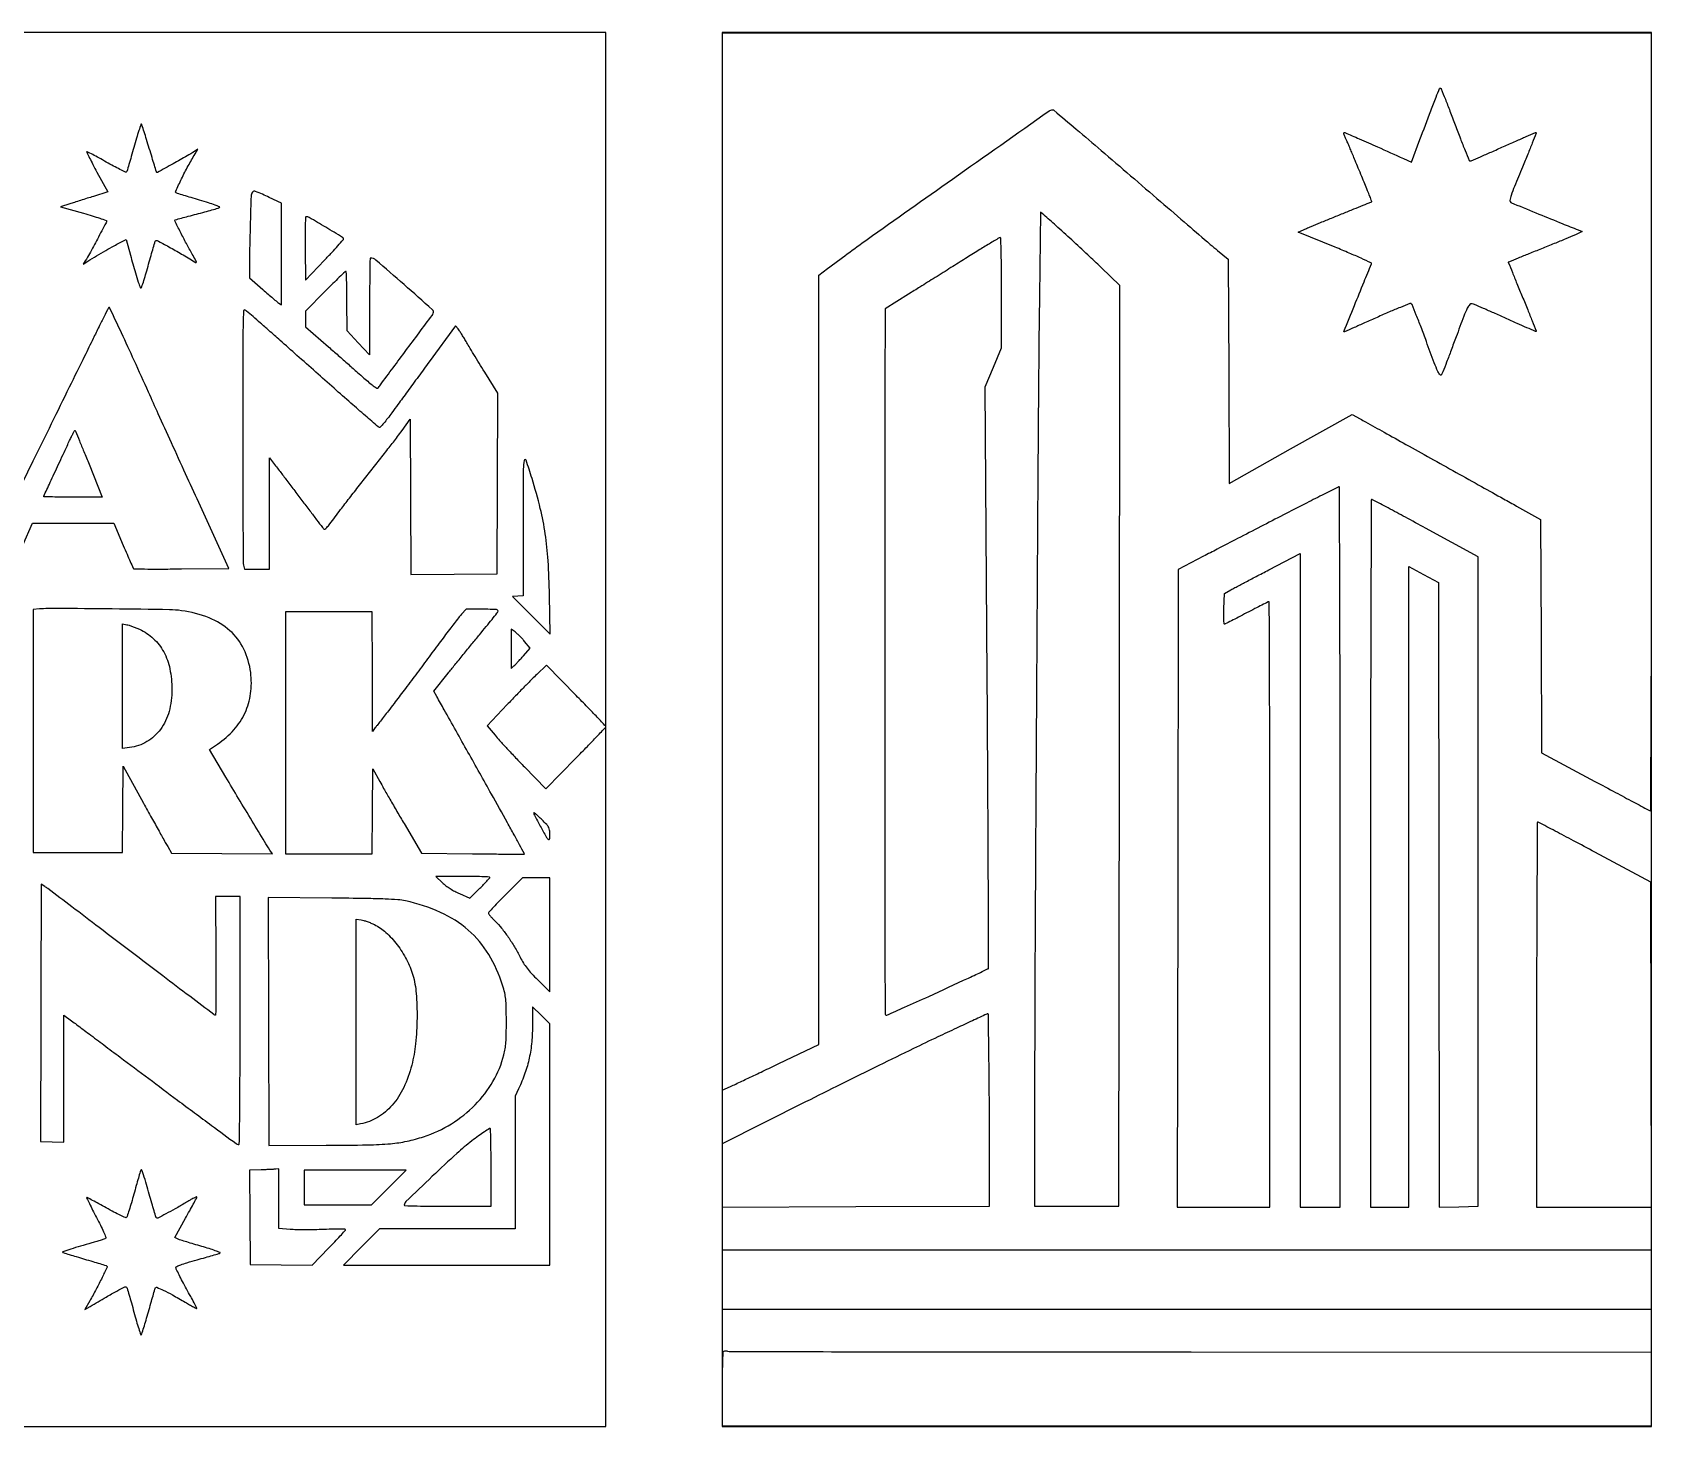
# Model space of a CAD drawing. Header units: millimetres. Extents: x 8 to 202, y 10 to 284.
# Drawn here: x 122.8 to 192.5, y 224 to 284 of the extents above; entities that cross this region are included whole.
import ezdxf

# ---------------------------------------------------------------- set-up
doc = ezdxf.new("R2010")
doc.units = ezdxf.units.MM
doc.layers.add('CUT', color=1, linetype='Continuous')
doc.layers.add('ENGRAVE', color=7, linetype='Continuous')

msp = doc.modelspace()

# ---------------------------------------------------------------- linework, layer by layer
at = {"layer": 'CUT'}
for points in [[(107.5, 224), (147.5, 224), (147.5, 284), (107.5, 284)], [(152.5, 224), (192.5, 224), (192.5, 284), (152.5, 284)]]:
    msp.add_lwpolyline(points, close=True, dxfattribs=at)
at = {"layer": 'ENGRAVE'}
for points in [[(152.5, 261.22), (152.5, 238.475), (152.861, 238.637, 0.004312), (153.087, 238.742, 0.000439), (153.62, 238.994, 0.000549), (154.256, 239.295, 0.000438), (154.94, 239.622), (156.658, 240.444), (156.658, 256.995), (156.658, 273.546), (157.036, 273.833, -0.007678), (158.748, 275.091, -0.001019), (162.414, 277.688, -0.000083), (166.568, 280.617, -0.154713), (166.724, 280.667, -0.176982), (166.78, 280.646, -0.0002), (167.742, 279.834, -0.001803), (168.818, 278.918, -0.001103), (170.081, 277.831, 0.000315), (171.37, 276.717, 0.000432), (172.531, 275.718, 0.000275), (173.508, 274.878, 0.005175), (173.818, 274.618), (174.277, 274.241), (174.299, 269.413), (174.321, 264.586), (176.967, 266.073), (179.613, 267.561), (179.957, 267.368, 0.000333), (180.194, 267.236, 0.000016), (180.987, 266.793, 0.000026), (181.929, 266.268, 0.000019), (182.981, 265.682, -0.000047), (184.083, 265.067, -0.000048), (185.177, 264.457, -0.000046), (186.127, 263.927, -0.0002), (186.692, 263.611), (187.723, 263.034), (187.742, 258.019), (187.76, 253.003), (190.063, 251.766, 0.000401), (190.951, 251.29, 0.000643), (191.71, 250.886, 0.000104), (192.383, 250.528, 0.038956), (192.434, 250.506, 0.51401), (192.465, 250.529, 0.000029), (192.483, 254.836, 0.000714), (192.496, 260.038, 0.000279), (192.5, 267.225), (192.5, 283.966), (172.5, 283.966), (152.5, 283.966)], [(184.046, 280.019, 0.00333), (184.272, 279.424, 0.00544), (184.473, 278.923, 0.001266), (184.654, 278.49, 0.302118), (184.688, 278.467, 0.101444), (184.734, 278.477, 0.000618), (185.136, 278.649, 0.00252), (185.595, 278.85, 0.001599), (186.127, 279.087, -0.002074), (186.656, 279.323, -0.003415), (187.106, 279.518, -0.000502), (187.505, 279.687, -0.305172), (187.528, 279.682, -0.29859), (187.533, 279.659, -0.000454), (187.366, 279.237, -0.003231), (187.174, 278.761, -0.001963), (186.942, 278.201, 0.002152), (186.597, 277.37, 0.01777), (186.455, 276.987, 0.037353), (186.401, 276.77, 0.323249), (186.442, 276.686, 0.024915), (186.572, 276.625, 0.000191), (187.649, 276.183, 0.000798), (188.656, 275.773, 0.002456), (189.338, 275.5), (189.51, 275.432), (189.338, 275.342, -0.021866), (189.218, 275.285, -0.001037), (188.803, 275.112, -0.001702), (188.31, 274.91, -0.001223), (187.758, 274.687, 0.000283), (187.217, 274.469, 0.000466), (186.759, 274.285, 0.000029), (186.348, 274.118, 0.075569), (186.337, 274.112, 0.32818), (186.334, 274.102, 0.000086), (186.508, 273.672, 0.001429), (186.703, 273.195, 0.00086), (186.936, 272.629, -0.001692), (187.169, 272.062, -0.00279), (187.362, 271.582, -0.00034), (187.53, 271.154, -0.298231), (187.526, 271.133, -0.306541), (187.505, 271.129, -0.000436), (187.131, 271.29, -0.003185), (186.711, 271.474, -0.001932), (186.215, 271.697, 0.001817), (185.71, 271.924, 0.002598), (185.261, 272.122, 0.001417), (184.88, 272.285, 0.039363), (184.777, 272.32, 0.281761), (184.673, 272.287, 0.066826), (184.568, 272.129, 0.022235), (184.419, 271.784, 0.001949), (184.086, 270.894, -0.001136), (183.872, 270.321, -0.001612), (183.68, 269.813, -0.000902), (183.515, 269.385, -0.023444), (183.465, 269.272, -0.527308), (183.396, 269.262, -0.076731), (183.303, 269.403, -0.018604), (183.148, 269.775, -0.001743), (182.806, 270.704, 0.003338), (182.578, 271.316, 0.005297), (182.373, 271.837, 0.001519), (182.19, 272.285, 0.199188), (182.149, 272.326, 0.194714), (182.091, 272.327, 0.001824), (181.687, 272.166, 0.005779), (181.221, 271.972, 0.003665), (180.683, 271.735, -0.000559), (180.148, 271.497, -0.000913), (179.694, 271.296, -0.000082), (179.287, 271.117, -0.103964), (179.27, 271.113, -0.531188), (179.262, 271.125, -0.000047), (179.712, 272.243, -0.001232), (180.125, 273.262, -0.002728), (180.446, 274.037, 0.402687), (180.431, 274.076, 0.001946), (179.998, 274.277, 0.006975), (179.49, 274.502, 0.004184), (178.88, 274.755), (177.284, 275.402), (177.644, 275.56, -0.004733), (177.853, 275.65, -0.000802), (178.255, 275.816, -0.000876), (178.728, 276.01, -0.000779), (179.221, 276.21, 0.000328), (179.689, 276.4, 0.000535), (180.086, 276.561, 0.000052), (180.441, 276.706, 0.05467), (180.455, 276.714, 0.346052), (180.459, 276.727, 0.000623), (180.375, 276.943, 0.003892), (180.278, 277.188, 0.002354), (180.159, 277.477, -0.000675), (180.024, 277.801, -0.000519), (179.878, 278.155, -0.000524), (179.741, 278.487, -0.00125), (179.641, 278.734, 0.003475), (179.555, 278.943, 0.003424), (179.465, 279.152, 0.003365), (179.384, 279.334, 0.01309), (179.331, 279.445, -0.017448), (179.293, 279.525, -0.026084), (179.266, 279.598, -0.02399), (179.25, 279.657, -0.253374), (179.257, 279.68, -0.306979), (179.301, 279.689, -0.000756), (179.921, 279.421, -0.003527), (180.704, 279.075, -0.001257), (181.819, 278.57), (182.168, 278.41), (182.531, 279.384, -0.000749), (182.999, 280.631, -0.005617), (183.227, 281.219, -0.004104), (183.378, 281.584, -0.46033), (183.422, 281.598, -0.161002), (183.448, 281.568, -0.00058), (183.624, 281.123, -0.002976), (183.821, 280.615, -0.001854)], [(127.186, 279.053, -0.003202), (127.074, 278.653, -0.005053), (126.973, 278.312, -0.001489), (126.881, 278.018, -0.179906), (126.857, 277.988, -0.257818), (126.822, 277.986, -0.002568), (126.585, 278.103, -0.007536), (126.312, 278.246, -0.004718), (125.996, 278.421, 0.003136), (125.681, 278.596, 0.005154), (125.413, 278.74, 0.001106), (125.177, 278.863, 0.326629), (125.157, 278.86, 0.322064), (125.153, 278.839, 0.001028), (125.276, 278.593, 0.004956), (125.42, 278.313, 0.003016), (125.596, 277.984), (126.058, 277.132), (125.443, 276.942, 0.000839), (125.178, 276.86, 0.000656), (124.891, 276.77, 0.000663), (124.624, 276.685, 0.001624), (124.427, 276.622), (124.027, 276.492), (125.016, 276.214, -0.004805), (125.396, 276.104, -0.007828), (125.715, 276.002, -0.002532), (125.986, 275.91, -0.31945), (126.006, 275.882, -0.122792), (125.987, 275.808, -0.000578), (125.613, 275.106, -0.002459), (125.268, 274.469, -0.018365), (125.092, 274.174), (125, 274.031), (125.201, 274.154, -0.003475), (125.58, 274.383, -0.003133), (125.976, 274.614, -0.003122), (126.333, 274.817, -0.010269), (126.572, 274.944), (126.85, 275.085), (127.036, 274.413, 0.001816), (127.249, 273.654, 0.010312), (127.372, 273.253, 0.012059), (127.458, 273.012, 0.554147), (127.501, 273.004, 0.111186), (127.525, 273.045, 0.001525), (127.613, 273.325, 0.004215), (127.711, 273.651, 0.00275), (127.82, 274.029, -0.001187), (127.926, 274.405, -0.001895), (128.019, 274.726, -0.000364), (128.103, 275.009, -0.098879), (128.114, 275.031, -0.357753), (128.181, 275.045, -0.0029), (128.689, 274.773, -0.00933), (129.239, 274.462, -0.008358), (129.797, 274.119, 0.090581), (129.857, 274.094, 0.568865), (129.875, 274.114, 0.052877), (129.839, 274.201, 0.002945), (129.694, 274.46, -0.005996), (129.445, 274.913, -0.004942), (129.189, 275.403, -0.000766), (128.941, 275.891, -0.333441), (128.948, 275.925, -0.121626), (128.964, 275.935, -0.000297), (129.228, 276.007, -0.001877), (129.527, 276.087, -0.001165), (129.878, 276.179, 0.002284), (130.233, 276.273, 0.003325), (130.545, 276.359, 0.001668), (130.809, 276.435, 0.056811), (130.869, 276.46, 0.622801), (130.868, 276.491, 0.011788), (130.679, 276.566, 0.012906), (130.402, 276.661, 0.004911), (130.011, 276.78, -0.002042), (129.647, 276.888, -0.003032), (129.329, 276.986, -0.001343), (129.058, 277.072, -0.060824), (129.005, 277.097, -0.380476), (128.984, 277.169, -0.003711), (129.236, 277.7, -0.01108), (129.521, 278.255, -0.012755), (129.817, 278.77), (129.94, 278.971), (129.795, 278.877, -0.014768), (129.475, 278.683, -0.002712), (128.873, 278.345, -0.000285), (128.194, 277.968, -0.359633), (128.166, 277.974, -0.098944), (128.156, 277.992, -0.000234), (128.066, 278.284, -0.001513), (127.965, 278.613, -0.000939), (127.849, 279, 0.002372), (127.731, 279.388, 0.003678), (127.625, 279.723, 0.001166), (127.531, 280.011, 0.112813), (127.509, 280.047, 0.562364), (127.486, 280.042, 0.002659), (127.397, 279.772, 0.007554), (127.297, 279.447, 0.004347)], [(132.193, 275.831, 0.000888), (132.179, 275.262, 0.000929), (132.166, 274.701, 0.000891), (132.157, 274.217, 0.004119), (132.155, 273.937), (132.155, 273.433), (132.728, 272.933, 0.001834), (132.956, 272.735, 0.002362), (133.167, 272.556, 0.001801), (133.345, 272.407, 0.020597), (133.418, 272.351), (133.534, 272.269), (133.534, 274.46), (133.534, 276.651), (133.003, 276.9, 0.009765), (132.423, 277.158, 0.343001), (132.289, 277.122, 0.154319), (132.228, 276.951, 0.002097)], [(134.557, 274.705), (134.573, 273.342), (135.39, 274.198, 0.003242), (135.703, 274.531, 0.005118), (135.967, 274.82, 0.00151), (136.192, 275.074, 0.182549), (136.207, 275.114, 0.26344), (136.169, 275.18, 0.001145), (135.442, 275.615, 0.001885), (134.73, 276.033, 0.132651), (134.599, 276.069, 0.401426), (134.571, 276.043, 0.003454), (134.559, 275.724, 0.007886), (134.553, 275.303, 0.002841)], [(166.155, 272.643, 0.001325), (166.104, 267.361, 0.000195), (166.034, 256.672, 0.000225), (165.972, 245.899, 0.000838), (165.947, 239.12), (165.936, 233.485), (167.758, 233.485), (169.579, 233.485), (169.596, 253.297), (169.614, 273.11), (168.806, 273.888, 0.00402), (168.241, 274.423, 0.002251), (167.547, 275.066, 0.002241), (166.863, 275.687, 0.0051), (166.339, 276.148), (166.199, 276.269)], [(162.971, 274.267, -0.000314), (162.349, 273.876, -0.000235), (161.662, 273.446, -0.000237), (161.015, 273.042, -0.000543), (160.527, 272.738), (159.515, 272.11), (159.51, 270.598, 0.000915), (159.497, 264.155, 0.000233), (159.501, 253.704, 0.000003), (159.51, 241.776, 0.198702), (159.533, 241.721, 0.309138), (159.589, 241.71, 0.000804), (160.349, 242.046, 0.003121), (161.389, 242.514, 0.00075), (163.108, 243.305, 0.001735), (163.423, 243.452, 0.002685), (163.693, 243.581, 0.000828), (163.927, 243.694, 0.083148), (163.956, 243.715, 0.199911), (163.97, 243.749, 0.00001), (163.956, 247.41, 0.000427), (163.937, 251.452, 0.000257), (163.908, 256.246), (163.825, 268.742), (164.176, 269.586), (164.527, 270.431), (164.527, 272.8, 0.00231), (164.523, 273.726, 0.004154), (164.51, 274.487, 0.000725), (164.492, 275.143, 0.405816), (164.466, 275.168, 0.135823), (164.422, 275.156, 0.00062), (164.002, 274.904, 0.002869), (163.525, 274.613, 0.001801)], [(137.328, 272.207), (137.328, 270.127), (136.842, 270.641), (136.356, 271.155), (136.353, 272.434, 0.003341), (136.349, 272.924, 0.005567), (136.338, 273.337, 0.001244), (136.324, 273.695, 0.401732), (136.305, 273.713, 0.192179), (136.274, 273.7, 0.000922), (136.025, 273.462, 0.004041), (135.741, 273.187, 0.002523), (135.414, 272.861), (134.569, 272.009), (134.569, 271.668), (134.57, 271.328), (135.559, 270.466, -0.000655), (135.978, 270.1, -0.000565), (136.416, 269.715, -0.000569), (136.813, 269.365, -0.001652), (137.086, 269.122, 0.00876), (137.3, 268.938, 0.015421), (137.483, 268.794, 0.00951), (137.635, 268.687, 0.361851), (137.673, 268.691, 0.034406), (137.793, 268.83, 0.000172), (138.894, 270.31, 0.000096), (140.016, 271.82, 0.062456), (140.067, 271.911, 0.318253), (140.031, 272.066, 0.001718), (138.809, 273.147, 0.002412), (137.601, 274.198, 0.179713), (137.362, 274.287, 0.409091), (137.348, 274.274, 0.000267), (137.338, 273.676, 0.002572), (137.33, 273.005, 0.001542)], [(131.868, 266.682, 0.000619), (131.87, 264.589, 0.000983), (131.878, 262.797, 0.000198), (131.889, 261.219, 0.047585), (131.904, 261.076), (131.94, 260.897), (132.478, 260.897), (133.017, 260.897), (133.017, 263.292), (133.017, 265.687), (133.284, 265.346, -0.002671), (133.437, 265.148, -0.000455), (133.727, 264.768, -0.000496), (134.067, 264.322, -0.000442), (134.419, 263.857, 0.000071), (134.756, 263.412, 0.000108), (135.05, 263.024, 0.000041), (135.303, 262.69, 0.002574), (135.348, 262.631, 0.386706), (135.399, 262.622, 0.060302), (135.486, 262.693, 0.027861), (135.62, 262.849, 0.005315), (135.844, 263.147, -0.005072), (136.08, 263.461, -0.001365), (136.46, 263.955, -0.001382), (136.895, 264.514, -0.00143), (137.328, 265.063, 0.001321), (137.755, 265.605, 0.001394), (138.171, 266.139, 0.001331), (138.528, 266.602, 0.006311), (138.728, 266.87), (139.08, 267.354), (139.095, 264.01), (139.11, 260.665), (140.963, 260.68), (142.816, 260.695), (142.831, 264.585), (142.846, 268.474), (142.281, 269.384, -0.001101), (142.047, 269.761, -0.001063), (141.813, 270.145, -0.00105), (141.607, 270.483, -0.003894), (141.48, 270.698, 0.00505), (141.382, 270.863, 0.005266), (141.281, 271.024, 0.005075), (141.192, 271.161, 0.02295), (141.135, 271.238), (141.027, 271.372), (139.895, 269.827, 0.000012), (139.427, 269.188, 0.000012), (138.957, 268.545, 0.000012), (138.545, 267.982, 0.000046), (138.29, 267.634, -0.007456), (138.103, 267.387, -0.011765), (137.935, 267.181, -0.005837), (137.79, 267.015, -0.272343), (137.748, 267.002, -0.12221), (137.7, 267.026, -0.000336), (137.148, 267.502, -0.002003), (136.526, 268.044, -0.001245), (135.801, 268.684, -0.000007), (135.013, 269.382, -0.000006), (134.201, 270.102, -0.000006), (133.476, 270.746, -0.00002), (132.995, 271.172, 0.001814), (132.633, 271.491, 0.00265), (132.311, 271.769, 0.001291), (132.036, 272.003, 0.046858), (131.968, 272.051, 0.561843), (131.902, 272.014, 0.004947), (131.882, 271.318, 0.004366), (131.87, 270.085, 0.000317)], [(125.253, 265.419), (125.825, 264), (124.565, 264, -0.001697), (124.082, 264.002, -0.00283), (123.675, 264.007, -0.000323), (123.314, 264.013, -0.408542), (123.305, 264.023, -0.107275), (123.308, 264.04, -0.000179), (123.438, 264.323, -0.00137), (123.584, 264.641, -0.000846), (123.757, 265.014, 0.000256), (123.946, 265.418, 0.000239), (124.138, 265.832, 0.000238), (124.308, 266.199, 0.000821), (124.418, 266.437, -0.006666), (124.501, 266.61, -0.011535), (124.574, 266.75, -0.00562), (124.637, 266.863, -0.492366), (124.654, 266.865, -0.098278), (124.671, 266.84, -0.00022), (124.841, 266.429, -0.001462), (125.032, 265.965, -0.000907)], [(143.939, 262.811), (143.937, 259.754), (143.706, 259.736), (143.474, 259.718), (144.286, 258.914), (145.097, 258.109), (145.068, 259.776, 0.010539), (145.01, 261.265, 0.022046), (144.89, 262.418, 0.0234), (144.674, 263.512, 0.013545), (144.318, 264.805, 0.009793), (144.062, 265.589, 0.767648), (143.98, 265.583, 0.04622), (143.944, 265.206, 0.000592)], [(176.658, 263.234, 0.00017), (175.683, 262.731, 0.000159), (174.685, 262.215, 0.000158), (173.798, 261.756, 0.000539), (173.222, 261.457), (172.122, 260.885), (172.105, 247.167), (172.087, 233.45), (174.081, 233.45), (176.074, 233.45), (176.074, 246.474, 0.000323), (176.071, 251.468, 0.000539), (176.061, 255.672, 0.000012), (176.047, 259.48, 0.413191), (176.029, 259.498, 0.116268), (175.996, 259.491, 0.000766), (175.73, 259.357, 0.002992), (175.425, 259.202, 0.0019), (175.073, 259.017, -0.001805), (174.72, 258.833, -0.00285), (174.416, 258.677, -0.000696), (174.15, 258.543, -0.116579), (174.118, 258.536, -0.399374), (174.102, 258.552, -0.004038), (174.094, 258.73, -0.010094), (174.091, 258.943, -0.006052), (174.095, 259.196), (174.115, 259.856), (174.39, 260.009, -0.00572), (174.564, 260.104, -0.000575), (174.983, 260.324, -0.000722), (175.482, 260.586, -0.000574), (176.022, 260.867), (177.38, 261.571), (177.38, 247.51), (177.38, 233.45), (178.239, 233.45), (179.098, 233.45), (179.098, 248.948, 0.000312), (179.094, 254.891, 0.00052), (179.083, 259.893, 0.000011), (179.068, 264.423, 0.438057), (179.046, 264.442, 0.096258), (179.007, 264.431, 0.000138), (178.324, 264.086, 0.001141), (177.558, 263.696, 0.000703)], [(180.404, 248.674), (180.404, 233.45), (181.229, 233.45), (182.053, 233.45), (182.053, 247.235), (182.053, 261.02), (182.689, 260.676), (183.325, 260.331), (183.342, 246.888), (183.359, 233.446), (184.201, 233.465), (185.043, 233.485), (185.043, 247.461), (185.043, 261.437), (182.775, 262.665, 0.000832), (181.902, 263.136, 0.00135), (181.158, 263.533, 0.000165), (180.494, 263.885, 0.113198), (180.455, 263.895, 0.42377), (180.434, 263.875, 0.000011), (180.419, 259.424, 0.000529), (180.407, 254.511, 0.000317)], [(123.118, 259.186), (122.845, 259.166), (122.845, 253.939), (122.845, 248.713), (124.769, 248.713), (126.694, 248.713), (126.709, 250.566), (126.724, 252.42), (127.601, 250.827, 0.000452), (127.948, 250.197, 0.000591), (128.267, 249.622, 0.000435), (128.536, 249.14, 0.005496), (128.639, 248.96), (128.801, 248.684), (130.974, 248.669), (133.146, 248.654), (133.042, 248.813, -0.008471), (132.812, 249.176, -0.00084), (132.276, 250.057, -0.001142), (131.687, 251.035, -0.001422), (131.144, 251.946), (130.438, 253.138), (130.786, 253.375, 0.060895), (131.488, 253.988, 0.074378), (131.967, 254.715, 0.075379), (132.208, 255.543, 0.064779), (132.211, 256.45, 0.080887), (131.912, 257.463, 0.098346), (131.319, 258.253, 0.090096), (130.423, 258.803, 0.05752), (129.237, 259.113, 0.031517), (128.718, 259.154, 0.000727), (126.252, 259.187, 0.001026), (123.852, 259.21, 0.020387)], [(127.424, 258.311, -0.079507), (128.028, 257.908, -0.082426), (128.467, 257.341, -0.074018), (128.731, 256.61, -0.049346), (128.821, 255.722, -0.066209), (128.697, 254.774, -0.092244), (128.329, 254.005, -0.10277), (127.745, 253.477, -0.101885), (126.997, 253.222), (126.695, 253.185), (126.695, 255.867), (126.695, 258.549), (126.882, 258.511, -0.029454), (126.978, 258.486, -0.009016), (127.118, 258.437, -0.00899), (127.274, 258.376, -0.009721)], [(141.284, 258.957, 0.025611), (141.153, 258.804, 0.001426), (140.771, 258.307, 0.002198), (140.32, 257.711, 0.001607), (139.825, 257.046, -0.000881), (139.313, 256.356, -0.000952), (138.812, 255.686, -0.000896), (138.379, 255.113, -0.004597), (138.136, 254.797, 0.000372), (137.96, 254.573, 0.00042), (137.792, 254.358, 0.000383), (137.649, 254.175, 0.002298), (137.575, 254.079), (137.449, 253.914), (137.446, 256.486), (137.443, 259.057), (135.575, 259.057), (133.707, 259.057), (133.707, 253.856), (133.707, 248.655), (135.574, 248.655), (137.441, 248.655), (137.456, 250.48), (137.471, 252.305), (137.77, 251.759, 0.004562), (137.932, 251.467, 0.001186), (138.2, 251.002, 0.001205), (138.507, 250.472, 0.001231), (138.814, 249.948), (139.56, 248.684), (141.763, 248.655, 0.000508), (142.609, 248.645, 0.000836), (143.325, 248.638, 0.000057), (143.968, 248.633, 0.129411), (143.987, 248.638, 0.4096), (143.99, 248.651, 0.000242), (143.782, 249.039, 0.002451), (143.546, 249.474, 0.00147), (143.262, 249.988, 0.000525), (142.572, 251.223, 0.000175), (141.56, 253.031, 0.0001), (140.538, 254.853, 0.001957), (140.221, 255.413), (140.087, 255.648), (140.706, 256.419, -0.001228), (140.995, 256.778, -0.000636), (141.359, 257.225, -0.000632), (141.734, 257.683, -0.000962), (142.061, 258.08, 0.001758), (142.347, 258.429, 0.002546), (142.597, 258.739, 0.001297), (142.807, 259.004, 0.042371), (142.852, 259.072, 0.304121), (142.847, 259.125, 0.186114), (142.79, 259.157, 0.035506), (142.631, 259.17, 0.002658), (142.198, 259.172), (141.489, 259.172)], [(143.42, 257.472), (143.42, 256.626), (143.541, 256.735, 0.018203), (143.606, 256.798, 0.004089), (143.711, 256.91, 0.004235), (143.83, 257.041, 0.00409), (143.949, 257.175), (144.235, 257.505), (143.995, 257.793, 0.012021), (143.89, 257.911, 0.010501), (143.776, 258.031, 0.010616), (143.667, 258.134, 0.030618), (143.587, 258.199), (143.42, 258.318)], [(144.528, 256.374, 0.007341), (144.313, 256.165, 0.002068), (143.983, 255.831, 0.002084), (143.613, 255.45, 0.002197), (143.252, 255.074), (142.391, 254.164), (142.73, 253.752, 0.011848), (142.919, 253.533, 0.002915), (143.241, 253.182, 0.002983), (143.614, 252.784, 0.002979), (143.991, 252.391), (144.913, 251.443), (146.205, 252.764, 0.001175), (146.7, 253.274, 0.001918), (147.118, 253.708, 0.000223), (147.488, 254.097, 0.180337), (147.498, 254.121, 0.204607), (147.489, 254.145, 0.000253), (147.124, 254.529, 0.002143), (146.711, 254.958, 0.00131), (146.221, 255.461), (144.943, 256.766)], [(144.397, 250.413, 0.122214), (144.422, 250.311, 0.002487), (144.674, 249.84, 0.003084), (144.927, 249.379, 0.092599), (145.012, 249.278, 0.191246), (145.047, 249.266, 0.303897), (145.071, 249.285, 0.072714), (145.083, 249.352, 0.009302), (145.086, 249.498, 0.032632), (145.075, 249.673, 0.094027), (145.037, 249.788, 0.062459), (144.951, 249.906, 0.008912), (144.741, 250.121, 0.006708), (144.609, 250.248, 0.012461), (144.498, 250.347, 0.008718), (144.41, 250.42, 0.626742)], [(187.552, 241.732), (187.552, 233.45), (190.026, 233.45), (192.501, 233.45), (192.483, 240.443), (192.466, 247.436), (190.06, 248.722, 0.000744), (189.134, 249.215, 0.001209), (188.346, 249.631, 0.00014), (187.642, 250, 0.106625), (187.603, 250.011, 0.42929), (187.582, 249.991, 0.000038), (187.567, 247.58, 0.000973), (187.555, 244.907, 0.000583)], [(140.463, 247.403, 0.027613), (140.613, 247.278, 0.01889), (140.796, 247.153, 0.018243), (140.996, 247.036, 0.019602), (141.2, 246.937), (141.647, 246.742), (142.073, 247.165, 0.004909), (142.237, 247.331, 0.007567), (142.375, 247.478, 0.003155), (142.489, 247.605, 0.183578), (142.5, 247.634, 0.401934), (142.483, 247.652, 0.001433), (142.158, 247.664, 0.005978), (141.782, 247.674, 0.003587), (141.336, 247.676), (140.172, 247.674)], [(143.174, 246.887, 0.003749), (142.894, 246.602, 0.005884), (142.658, 246.352, 0.001943), (142.458, 246.134, 0.186618), (142.443, 246.095, 0.16701), (142.455, 246.06, 0.009561), (142.528, 245.969, 0.013742), (142.621, 245.864, 0.009599), (142.732, 245.751, -0.028237), (143.008, 245.447, -0.018235), (143.293, 245.068, -0.017362), (143.567, 244.643, -0.01747), (143.81, 244.201, 0.0208), (143.951, 243.949, 0.026642), (144.103, 243.73, 0.022816), (144.295, 243.504, 0.010391), (144.564, 243.225), (145.086, 242.709), (145.086, 245.165), (145.086, 247.621), (144.496, 247.621), (143.906, 247.621)], [(123.191, 247.009, -0.001899), (123.192, 246.756, -0.000027), (123.188, 245.243, -0.000075), (123.183, 243.489, -0.000049), (123.177, 241.471), (123.161, 236.27), (123.664, 236.254), (124.167, 236.237), (124.167, 238.974), (124.167, 241.712), (124.504, 241.462, -0.001358), (124.72, 241.302, -0.000123), (125.256, 240.902, -0.00016), (125.895, 240.423, -0.000125), (126.588, 239.904, 0.000283), (129.06, 238.052, 0.001242), (130.524, 236.964, 0.000321), (131.582, 236.181, 0.09909), (131.677, 236.137, 0.480961), (131.722, 236.171, 0.001068), (131.738, 237.148, 0.003063), (131.75, 238.605, 0.000484), (131.753, 241.467), (131.753, 246.816), (131.221, 246.816), (130.69, 246.816), (130.71, 244.252, -0.001345), (130.717, 243.066, -0.004672), (130.712, 242.299, -0.001532), (130.701, 241.73, -0.508613), (130.67, 241.709, -0.078452), (130.624, 241.733, -0.000063), (129.585, 242.517, -0.000697), (128.428, 243.394, -0.000427), (127.065, 244.431, 0.000336), (125.694, 245.474, 0.000524), (124.513, 246.37, 0.000135), (123.48, 247.151, 0.019351), (123.355, 247.238), (123.19, 247.345)], [(132.974, 241.433), (132.989, 236.098), (135.46, 236.107, 0.003331), (137.252, 236.125, 0.017781), (138.23, 236.176, 0.030461), (138.939, 236.283, 0.027595), (139.654, 236.477, 0.058048), (140.851, 237.035, 0.060973), (141.867, 237.846, 0.062511), (142.636, 238.858, 0.066872), (143.111, 240.006, 0.025681), (143.164, 240.259, 0.021002), (143.195, 240.534, 0.014339), (143.211, 240.895, 0.004344), (143.214, 241.443, 0.003747), (143.207, 242.067, 0.021299), (143.187, 242.398, 0.032102), (143.142, 242.664, 0.016037), (143.053, 242.994, 0.063553), (142.455, 244.322, 0.076524), (141.572, 245.366, 0.073288), (140.382, 246.128, 0.052479), (138.879, 246.623, 0.034263), (138.538, 246.672, 0.009661), (138.001, 246.703, 0.005813), (137.168, 246.725, 0.001207), (135.704, 246.742), (132.959, 246.768)], [(137.536, 245.604, -0.075722), (138.028, 245.271, -0.043296), (138.511, 244.738, -0.041638), (138.92, 244.097, -0.049509), (139.189, 243.432, -0.051988), (139.334, 242.645, -0.022677), (139.369, 241.581, -0.022636), (139.305, 240.478, -0.036384), (139.141, 239.551, -0.048105), (138.795, 238.588, -0.06921), (138.3, 237.831, -0.078582), (137.674, 237.306, -0.088266), (136.94, 237.027), (136.753, 236.991), (136.753, 241.418), (136.753, 245.844), (136.968, 245.808, -0.033171), (137.075, 245.783, -0.01177), (137.224, 245.734, -0.011621), (137.386, 245.671, -0.013419)], [(144.339, 241.318, -0.022865), (144.304, 240.553, -0.030043), (144.199, 239.862, -0.030894), (144.014, 239.205, -0.026589), (143.742, 238.54), (143.593, 238.224), (143.593, 235.365), (143.592, 232.506), (140.674, 232.506), (137.757, 232.506), (136.983, 231.73), (136.208, 230.954), (140.647, 230.954), (145.086, 230.954), (145.086, 236.142), (145.086, 241.331), (144.713, 241.701), (144.339, 242.071)], [(161.778, 240.768, 0.002879), (160.729, 240.265, 0.001041), (159.243, 239.539, 0.001033), (157.62, 238.738, 0.001228), (156.091, 237.974), (152.5, 236.17), (152.5, 234.809), (152.5, 233.449), (158.256, 233.467), (164.012, 233.485), (164.012, 234.55, 0.001236), (164.005, 237.19, 0.001736), (163.986, 239.547, 0.000111), (163.959, 241.732, 0.436939), (163.926, 241.762, 0.086073), (163.887, 241.751, 0.000158), (163.274, 241.468, 0.001163), (162.586, 241.147, 0.00072)], [(141.732, 236.296, 0.023688), (141.087, 235.76, 0.005137), (140.028, 234.773, 0.001265), (138.889, 233.684, 0.204065), (138.822, 233.526, 0.406757), (138.839, 233.509, 0.000537), (139.371, 233.496, 0.003653), (139.973, 233.486, 0.002191), (140.69, 233.483), (142.557, 233.483), (142.557, 235.146, 0.002427), (142.554, 235.785, 0.003969), (142.545, 236.327, 0.000706), (142.532, 236.803, 0.27766), (142.514, 236.831, 0.268764), (142.483, 236.829, 0.002176), (142.267, 236.682, 0.00699), (142.019, 236.507, 0.004347)], [(127.48, 235.034, 0.022183), (127.458, 234.971, 0.00062), (127.378, 234.695, 0.001269), (127.286, 234.37, 0.000871), (127.182, 234, -0.003297), (127.077, 233.633, -0.005002), (126.981, 233.315, -0.002022), (126.894, 233.045, -0.11654), (126.867, 233.001, -0.312114), (126.823, 232.992, -0.006017), (126.599, 233.094, -0.01171), (126.326, 233.231, -0.006272), (125.995, 233.412, 0.002356), (125.678, 233.588, 0.003885), (125.409, 233.733, 0.000633), (125.17, 233.859, 0.324541), (125.155, 233.857, 0.32459), (125.152, 233.842, 0.000622), (125.272, 233.597, 0.003849), (125.41, 233.321, 0.002334), (125.579, 232.996, -0.006411), (125.746, 232.667, -0.010653), (125.877, 232.385, -0.00469), (125.979, 232.147, -0.31384), (125.97, 232.106, -0.102613), (125.93, 232.081, -0.004413), (125.774, 232.028, -0.007382), (125.586, 231.968, -0.005178), (125.374, 231.906, 0.003996), (124.883, 231.765, 0.006693), (124.474, 231.637, 0.002025), (124.127, 231.522, 0.556945), (124.121, 231.497, 0.122212), (124.14, 231.486, 0.000365), (124.405, 231.405, 0.00209), (124.706, 231.314, 0.001302), (125.059, 231.21, -0.001242), (125.414, 231.105, -0.001924), (125.72, 231.013, -0.000571), (125.985, 230.932, -0.061488), (126.019, 230.916, -0.384857), (126.034, 230.868, -0.002319), (125.815, 230.411, -0.008328), (125.564, 229.918, -0.007234), (125.286, 229.409), (125.078, 229.042), (125.298, 229.172, -0.002997), (125.986, 229.576, -0.00948), (126.454, 229.835, -0.005606), (126.799, 230.012, -0.331314), (126.864, 230.001, -0.114741), (126.89, 229.955, -0.001755), (126.979, 229.663, -0.004605), (127.078, 229.321, -0.003018), (127.187, 228.925, 0.004651), (127.294, 228.536, 0.008133), (127.392, 228.216, 0.003144), (127.478, 227.953, 0.571638), (127.502, 227.948, 0.108139), (127.525, 227.988, 0.001445), (127.61, 228.259, 0.004048), (127.707, 228.576, 0.002639), (127.813, 228.943, -0.000295), (127.917, 229.311, -0.000439), (128.01, 229.634, -0.000185), (128.089, 229.91, -0.009213), (128.106, 229.964, -0.433394), (128.17, 229.994, -0.015264), (128.451, 229.871, -0.016592), (128.843, 229.669, -0.005746), (129.395, 229.352, 0.003264), (129.583, 229.243, 0.005367), (129.744, 229.153, 0.001193), (129.885, 229.077, 0.330957), (129.897, 229.079, 0.328037), (129.899, 229.092, 0.000428), (129.773, 229.333, 0.003196), (129.628, 229.604, 0.001934), (129.453, 229.923, -0.004139), (129.278, 230.248, -0.006125), (129.13, 230.535, -0.003004), (129.009, 230.781, -0.112211), (128.995, 230.841, -0.292874), (129.028, 230.894, -0.020355), (129.199, 230.965, -0.017312), (129.468, 231.054, -0.004469), (129.909, 231.179, 0.002145), (130.264, 231.278, 0.003191), (130.574, 231.368, 0.0014), (130.838, 231.447, 0.064913), (130.889, 231.47, 0.617953), (130.887, 231.494, 0.006608), (130.685, 231.57, 0.011064), (130.425, 231.658, 0.006068), (130.104, 231.754, -0.002215), (129.766, 231.853, -0.002836), (129.457, 231.946, -0.002192), (129.198, 232.027, -0.024096), (129.096, 232.065), (128.94, 232.132), (129.405, 232.964, 0.001143), (129.585, 233.289, 0.001685), (129.742, 233.574, 0.000768), (129.874, 233.819, 0.032267), (129.899, 233.873, 0.659885), (129.885, 233.887, 0.014692), (129.765, 233.832, 0.014969), (129.601, 233.746, 0.007623), (129.4, 233.629, -0.006987), (128.966, 233.374, -0.009362), (128.565, 233.155, -0.00324), (128.208, 232.972, -0.323676), (128.155, 232.981, -0.122632), (128.142, 233.002, -0.000422), (128.054, 233.291, -0.002252), (127.956, 233.619, -0.001406), (127.843, 234.005, 0.000346), (127.603, 234.835, 0.014246), (127.546, 235.013, 0.214503), (127.512, 235.048, 0.418547)], [(132.657, 235.049), (132.154, 235.03), (132.169, 233.006), (132.184, 230.983), (133.518, 230.967), (134.852, 230.952), (135.558, 231.675, 0.002603), (135.83, 231.957, 0.003972), (136.063, 232.204, 0.001474), (136.261, 232.419, 0.100989), (136.287, 232.461, 0.492831), (136.267, 232.491, 0.012957), (136.084, 232.501, 0.013289), (135.806, 232.5, 0.003489), (135.36, 232.485, -0.005359), (134.961, 232.473, -0.004751), (134.545, 232.469, -0.004774), (134.17, 232.472, -0.014537), (133.916, 232.485), (133.42, 232.523), (133.42, 233.807), (133.42, 235.092), (133.29, 235.08, -0.009271), (133.213, 235.074, -0.001285), (133.051, 235.066, -0.001472), (132.86, 235.057, -0.001247)], [(152.55, 227.223, 0.189631), (152.53, 227.176, 0.001257), (152.515, 226.727, 0.004719), (152.504, 226.209, 0.002968), (152.5, 225.604), (152.5, 224.034), (172.5, 224.034), (192.5, 224.034), (192.5, 225.615), (192.5, 227.196), (172.689, 227.197, -0.000177), (165.083, 227.2, -0.000292), (158.657, 227.208, -0.000013), (152.854, 227.22, -0.065225), (152.739, 227.235, 0.038964), (152.682, 227.246, 0.043079), (152.626, 227.247, 0.047593), (152.579, 227.239, 0.133203)]]:
    msp.add_lwpolyline(points, format="xyb", close=True, dxfattribs=at)
msp.add_lwpolyline([(122.405, 261.934), (122.827, 262.879), (124.571, 262.879), (126.315, 262.879), (126.728, 261.914, 0.00126), (126.889, 261.542, 0.001998), (127.028, 261.224, 0.000431), (127.151, 260.946, 0.091867), (127.168, 260.922, 0.19719), (127.194, 260.911, 0.000234), (127.787, 260.907, 0.002031), (128.452, 260.906, 0.001242), (129.236, 260.91), (131.277, 260.925), (129.973, 263.77, -0.000476), (129.411, 264.998, -0.000369), (128.802, 266.336, -0.000372), (128.235, 267.586, -0.000898), (127.818, 268.511, 0.001686), (127.199, 269.88, 0.00256), (126.651, 271.065, 0.000277), (126.148, 272.134, 0.290593), (126.107, 272.161, 0.282816), (126.094, 272.153, 0.000198), (125.899, 271.768, 0.002098), (125.684, 271.337, 0.001271), (125.432, 270.825, -0.000554), (125.063, 270.071, -0.00011), (124.402, 268.725, -0.000116), (123.631, 267.157, -0.000108), (122.841, 265.552, 0.000483), (122.088, 264.018, 0.000712)], format="xyb", dxfattribs=at)
for points in [[(134.511, 234.287), (134.511, 233.54), (135.963, 233.54), (137.415, 233.54), (138.161, 234.287), (138.906, 235.034), (136.709, 235.034), (134.511, 235.034)], [(152.5, 230.323), (152.5, 229.052), (172.5, 229.052), (192.5, 229.052), (192.5, 230.323), (192.5, 231.595), (172.5, 231.595), (152.5, 231.595)]]:
    msp.add_lwpolyline(points, close=True, dxfattribs=at)

doc.saveas('drawing.dxf')
